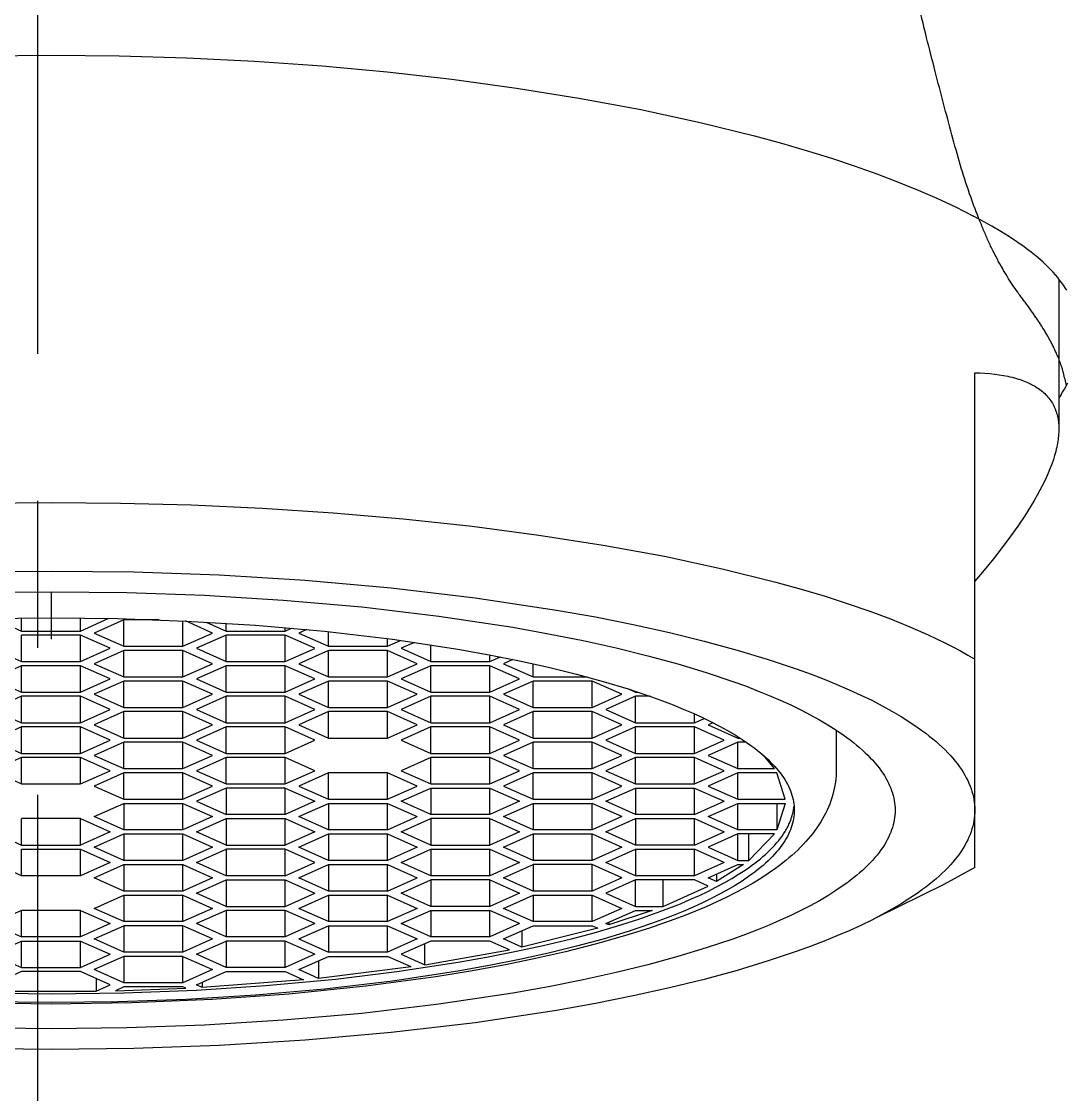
# Model space of a CAD drawing. Extents: x 10582 to 11176, y 338 to 758.
# Drawn here: x 10974.38 to 10986.82, y 574.28 to 587.05 of the extents above; entities that cross this region are included whole.
import ezdxf

# ---------------------------------------------------------------- set-up
doc = ezdxf.new("R2010")
doc.units = 0
doc.header["$LTSCALE"] = 7
doc.header["$MEASUREMENT"] = 0
doc.linetypes.add('CENTER', pattern=[2, 1.25, -0.25, 0.25, -0.25])
doc.layers.get('0').update_dxf_attribs({"color": 2, "linetype": 'CONTINUOUS'})
doc.layers.add('CL', color=1, linetype='CENTER')
doc.layers.add('Make2D 표시선', color=7, linetype='CONTINUOUS')

msp = doc.modelspace()

# ---------------------------------------------------------------- linework, layer by layer
at = {"color": 2}
for p, q in [((10974.727, 580.264), (10974.727, 579.954)), ((10974.039, 579.947), (10974.375, 579.796)), ((10974.375, 579.796), (10974.375, 579.952)), ((10974.727, 579.954), (10974.727, 579.698)), ((10975.079, 579.796), (10975.079, 579.952)), ((10975.079, 579.796), (10975.415, 579.947)), ((10975.593, 579.929), (10975.242, 579.772)), ((10976.014, 579.929), (10975.593, 579.929)), ((10975.593, 579.614), (10975.593, 579.929)), ((10976.297, 579.614), (10976.297, 579.917)), ((10976.649, 579.772), (10976.327, 579.916)), ((10976.573, 579.903), (10976.812, 579.796)), ((10976.812, 579.796), (10976.812, 579.889)), ((10974.375, 579.796), (10975.079, 579.796)), ((10975.079, 579.747), (10974.375, 579.747)), ((10974.375, 579.432), (10974.375, 579.747)), ((10975.43, 579.59), (10975.079, 579.747)), ((10975.079, 579.432), (10975.079, 579.747)), ((10975.242, 579.772), (10975.593, 579.614)), ((10976.297, 579.614), (10976.649, 579.772)), ((10976.812, 579.747), (10976.46, 579.59)), ((10976.812, 579.796), (10977.515, 579.796)), ((10976.812, 579.432), (10976.812, 579.747)), ((10977.515, 579.747), (10976.812, 579.747)), ((10977.515, 579.796), (10977.515, 579.837)), ((10977.515, 579.796), (10977.592, 579.83)), ((10977.867, 579.59), (10977.515, 579.747)), ((10977.515, 579.432), (10977.515, 579.747)), ((10977.772, 579.814), (10977.678, 579.772)), ((10977.678, 579.772), (10978.03, 579.614)), ((10978.03, 579.614), (10978.03, 579.788)), ((10974.024, 579.589), (10974.375, 579.432)), ((10975.079, 579.432), (10975.43, 579.59)), ((10975.593, 579.614), (10976.297, 579.614)), ((10976.46, 579.59), (10976.812, 579.432)), ((10977.515, 579.432), (10977.867, 579.589)), ((10978.03, 579.614), (10978.734, 579.614)), ((10978.734, 579.614), (10978.734, 579.705)), ((10978.734, 579.614), (10978.89, 579.684)), ((10979.056, 579.661), (10978.897, 579.59)), ((10978.897, 579.59), (10979.249, 579.432)), ((10979.249, 579.432), (10979.249, 579.632)), ((10975.593, 579.565), (10975.242, 579.407)), ((10975.593, 579.25), (10975.593, 579.565)), ((10976.297, 579.565), (10975.593, 579.565)), ((10976.649, 579.407), (10976.297, 579.565)), ((10976.297, 579.25), (10976.297, 579.565)), ((10978.03, 579.565), (10977.678, 579.407)), ((10978.734, 579.565), (10978.03, 579.565)), ((10978.03, 579.25), (10978.03, 579.565)), ((10979.085, 579.407), (10978.734, 579.565)), ((10978.734, 579.25), (10978.734, 579.565)), ((10979.952, 579.432), (10979.952, 579.512)), ((10979.952, 579.432), (10980.077, 579.488)), ((10974.375, 579.383), (10974.023, 579.225)), ((10974.375, 579.432), (10975.079, 579.432)), ((10975.079, 579.383), (10974.375, 579.383)), ((10974.375, 579.068), (10974.375, 579.383)), ((10975.43, 579.225), (10975.079, 579.383)), ((10975.079, 579.068), (10975.079, 579.383)), ((10975.242, 579.407), (10975.593, 579.25)), ((10976.297, 579.25), (10976.649, 579.407)), ((10976.812, 579.383), (10976.46, 579.225)), ((10976.812, 579.432), (10977.515, 579.432)), ((10976.812, 579.068), (10976.812, 579.383)), ((10977.515, 579.383), (10976.812, 579.383)), ((10977.867, 579.225), (10977.515, 579.383)), ((10977.515, 579.068), (10977.515, 579.383)), ((10977.679, 579.407), (10978.03, 579.25)), ((10978.734, 579.25), (10979.085, 579.407)), ((10979.248, 579.383), (10978.897, 579.225)), ((10979.249, 579.432), (10979.952, 579.432)), ((10979.249, 579.068), (10979.249, 579.383)), ((10979.952, 579.383), (10979.249, 579.383)), ((10980.304, 579.225), (10979.952, 579.383)), ((10979.952, 579.068), (10979.952, 579.383)), ((10980.227, 579.458), (10980.115, 579.407)), ((10980.115, 579.407), (10980.467, 579.25)), ((10980.467, 579.25), (10980.467, 579.406)), ((10974.023, 579.225), (10974.375, 579.068)), ((10975.079, 579.068), (10975.43, 579.225)), ((10975.593, 579.25), (10976.297, 579.25)), ((10976.46, 579.225), (10976.812, 579.068)), ((10977.515, 579.068), (10977.867, 579.225)), ((10978.03, 579.25), (10978.734, 579.25)), ((10978.897, 579.225), (10979.249, 579.068)), ((10979.952, 579.068), (10980.304, 579.225)), ((10980.467, 579.25), (10981.109, 579.25)), ((10975.593, 579.201), (10975.242, 579.043)), ((10975.593, 578.886), (10975.593, 579.201)), ((10976.297, 579.201), (10975.593, 579.201)), ((10976.649, 579.043), (10976.297, 579.201)), ((10976.297, 578.886), (10976.297, 579.201)), ((10978.03, 579.201), (10977.678, 579.043)), ((10978.734, 579.201), (10978.03, 579.201)), ((10978.03, 578.886), (10978.03, 579.201)), ((10979.085, 579.043), (10978.734, 579.201)), ((10978.734, 578.886), (10978.734, 579.201)), ((10980.467, 579.201), (10980.115, 579.043)), ((10981.17, 579.201), (10980.467, 579.201)), ((10980.467, 578.886), (10980.467, 579.201)), ((10981.522, 579.043), (10981.17, 579.201)), ((10981.17, 578.886), (10981.17, 579.201)), ((10981.601, 579.106), (10981.685, 579.068)), ((10981.685, 579.068), (10981.685, 579.078)), ((10974.375, 579.019), (10974.023, 578.861)), ((10974.375, 579.068), (10975.079, 579.068)), ((10975.079, 579.019), (10974.375, 579.019)), ((10974.375, 578.704), (10974.375, 579.019)), ((10975.43, 578.861), (10975.079, 579.019)), ((10975.079, 578.704), (10975.079, 579.019)), ((10975.242, 579.043), (10975.593, 578.886)), ((10976.297, 578.886), (10976.648, 579.043)), ((10976.812, 579.019), (10976.46, 578.861)), ((10976.812, 579.068), (10977.515, 579.068)), ((10976.812, 578.704), (10976.812, 579.019)), ((10977.515, 579.019), (10976.812, 579.019)), ((10977.867, 578.861), (10977.515, 579.019)), ((10977.515, 578.704), (10977.515, 579.019)), ((10977.678, 579.043), (10978.03, 578.886)), ((10978.734, 578.886), (10979.085, 579.043)), ((10979.248, 579.019), (10978.897, 578.861)), ((10979.249, 579.068), (10979.952, 579.068)), ((10979.249, 578.704), (10979.249, 579.019)), ((10979.952, 579.019), (10979.249, 579.019)), ((10980.304, 578.861), (10979.952, 579.019)), ((10979.952, 578.704), (10979.952, 579.019)), ((10980.115, 579.043), (10980.467, 578.886)), ((10981.17, 578.886), (10981.522, 579.043)), ((10981.685, 579.019), (10981.334, 578.861)), ((10981.685, 579.068), (10981.717, 579.068)), ((10981.859, 579.019), (10981.685, 579.019)), ((10981.685, 578.704), (10981.685, 579.019)), ((10974.023, 578.861), (10974.375, 578.704)), ((10975.079, 578.704), (10975.43, 578.861)), ((10975.593, 578.837), (10975.242, 578.679)), ((10975.593, 578.886), (10976.297, 578.886)), ((10975.593, 578.522), (10975.593, 578.837)), ((10976.297, 578.837), (10975.593, 578.837)), ((10976.649, 578.679), (10976.297, 578.837)), ((10976.297, 578.522), (10976.297, 578.837)), ((10976.46, 578.861), (10976.812, 578.704)), ((10977.515, 578.704), (10977.867, 578.861)), ((10978.03, 578.837), (10977.678, 578.679)), ((10978.03, 578.886), (10978.734, 578.886)), ((10978.734, 578.837), (10978.03, 578.837)), ((10978.03, 578.522), (10978.03, 578.837)), ((10979.085, 578.679), (10978.734, 578.837)), ((10978.734, 578.522), (10978.734, 578.837)), ((10978.897, 578.861), (10979.249, 578.704)), ((10979.952, 578.704), (10980.304, 578.861)), ((10980.467, 578.837), (10980.115, 578.679)), ((10980.467, 578.886), (10981.17, 578.886)), ((10981.17, 578.837), (10980.467, 578.837)), ((10980.467, 578.522), (10980.467, 578.837)), ((10981.522, 578.679), (10981.17, 578.837)), ((10981.17, 578.522), (10981.17, 578.837)), ((10981.334, 578.861), (10981.685, 578.704)), ((10974.375, 578.704), (10975.079, 578.704)), ((10976.812, 578.704), (10977.515, 578.704)), ((10979.249, 578.704), (10979.952, 578.704)), ((10981.685, 578.704), (10982.389, 578.704)), ((10982.389, 578.704), (10982.389, 578.809)), ((10982.389, 578.704), (10982.505, 578.756)), ((10982.609, 578.705), (10982.552, 578.679)), ((10974.375, 578.655), (10974.023, 578.497)), ((10975.079, 578.655), (10974.375, 578.655)), ((10974.375, 578.34), (10974.375, 578.655)), ((10975.43, 578.497), (10975.079, 578.655)), ((10975.079, 578.34), (10975.079, 578.655)), ((10975.242, 578.679), (10975.593, 578.522)), ((10976.297, 578.522), (10976.649, 578.679)), ((10976.812, 578.655), (10976.46, 578.497)), ((10976.812, 578.34), (10976.812, 578.655)), ((10977.515, 578.655), (10976.812, 578.655)), ((10977.867, 578.497), (10977.515, 578.655)), ((10977.515, 578.34), (10977.515, 578.655)), ((10977.679, 578.679), (10978.03, 578.522)), ((10978.734, 578.522), (10979.085, 578.679)), ((10979.249, 578.655), (10978.897, 578.497)), ((10979.249, 578.34), (10979.249, 578.655)), ((10979.952, 578.655), (10979.249, 578.655)), ((10980.304, 578.497), (10979.952, 578.655)), ((10979.952, 578.34), (10979.952, 578.655)), ((10980.115, 578.679), (10980.467, 578.522)), ((10981.17, 578.522), (10981.522, 578.679)), ((10981.685, 578.655), (10981.334, 578.497)), ((10982.389, 578.655), (10981.685, 578.655)), ((10981.685, 578.34), (10981.685, 578.655)), ((10982.74, 578.497), (10982.389, 578.655)), ((10982.389, 578.34), (10982.389, 578.655)), ((10982.552, 578.679), (10982.904, 578.522)), ((10974.023, 578.497), (10974.375, 578.34)), ((10975.079, 578.34), (10975.43, 578.497)), ((10975.593, 578.473), (10975.242, 578.315)), ((10975.593, 578.522), (10976.297, 578.522)), ((10975.593, 578.158), (10975.593, 578.473)), ((10976.297, 578.473), (10975.593, 578.473)), ((10976.649, 578.315), (10976.297, 578.473)), ((10976.297, 578.158), (10976.297, 578.473)), ((10976.46, 578.497), (10976.812, 578.34)), ((10977.515, 578.34), (10977.867, 578.497)), ((10978.03, 578.522), (10978.734, 578.522)), ((10978.897, 578.497), (10979.249, 578.34)), ((10979.952, 578.34), (10980.304, 578.497)), ((10980.467, 578.473), (10980.115, 578.315)), ((10980.467, 578.522), (10981.17, 578.522)), ((10981.17, 578.473), (10980.467, 578.473)), ((10980.467, 578.158), (10980.467, 578.472)), ((10981.522, 578.315), (10981.17, 578.473)), ((10981.17, 578.158), (10981.17, 578.472)), ((10981.334, 578.497), (10981.685, 578.34)), ((10982.389, 578.34), (10982.74, 578.497)), ((10982.904, 578.473), (10982.552, 578.315)), ((10982.904, 578.522), (10982.904, 578.539)), ((10982.904, 578.522), (10982.931, 578.522)), ((10983.005, 578.473), (10982.904, 578.473)), ((10982.904, 578.158), (10982.904, 578.472)), ((10974.375, 578.34), (10975.079, 578.34)), ((10975.242, 578.315), (10975.593, 578.158)), ((10976.297, 578.158), (10976.648, 578.315)), ((10976.812, 578.34), (10977.515, 578.34)), ((10979.249, 578.34), (10979.952, 578.34)), ((10980.115, 578.315), (10980.467, 578.158)), ((10981.17, 578.158), (10981.522, 578.315)), ((10981.685, 578.34), (10982.389, 578.34)), ((10982.552, 578.315), (10982.904, 578.158)), ((10983.34, 578.158), (10983.21, 578.317)), ((10974.375, 578.291), (10974.023, 578.133)), ((10975.079, 578.291), (10974.375, 578.291)), ((10974.375, 577.976), (10974.375, 578.291)), ((10975.43, 578.133), (10975.079, 578.291)), ((10975.079, 577.976), (10975.079, 578.291)), ((10976.812, 578.291), (10976.46, 578.133)), ((10977.515, 578.291), (10976.812, 578.291)), ((10976.812, 577.976), (10976.812, 578.29)), ((10977.867, 578.133), (10977.515, 578.291)), ((10977.515, 577.976), (10977.515, 578.291)), ((10979.248, 578.291), (10978.897, 578.133)), ((10979.952, 578.291), (10979.249, 578.291)), ((10979.249, 577.976), (10979.249, 578.29)), ((10980.304, 578.133), (10979.952, 578.291)), ((10979.952, 577.976), (10979.952, 578.291)), ((10981.685, 578.291), (10981.334, 578.133)), ((10982.389, 578.291), (10981.685, 578.291)), ((10981.685, 577.976), (10981.685, 578.29)), ((10982.74, 578.133), (10982.389, 578.291)), ((10982.389, 577.976), (10982.389, 578.29)), ((10974.023, 578.133), (10974.375, 577.976)), ((10975.079, 577.976), (10975.43, 578.133)), ((10975.593, 578.109), (10975.242, 577.951)), ((10975.593, 578.158), (10976.297, 578.158)), ((10976.297, 578.109), (10975.593, 578.109)), ((10975.593, 577.793), (10975.593, 578.108)), ((10976.649, 577.951), (10976.297, 578.109)), ((10976.297, 577.793), (10976.297, 578.108)), ((10976.46, 578.133), (10976.812, 577.976)), ((10977.515, 577.976), (10977.867, 578.133)), ((10978.03, 578.109), (10977.678, 577.951)), ((10978.734, 578.109), (10978.03, 578.109)), ((10978.03, 577.793), (10978.03, 578.108)), ((10979.085, 577.951), (10978.734, 578.109)), ((10978.734, 577.793), (10978.734, 578.108)), ((10978.897, 578.133), (10979.249, 577.976)), ((10979.952, 577.976), (10980.304, 578.133)), ((10980.467, 578.109), (10980.115, 577.951)), ((10980.467, 578.158), (10981.17, 578.158)), ((10981.17, 578.109), (10980.467, 578.109)), ((10980.467, 577.793), (10980.467, 578.109)), ((10981.522, 577.951), (10981.17, 578.109)), ((10981.17, 577.793), (10981.17, 578.109)), ((10981.334, 578.133), (10981.685, 577.976)), ((10982.389, 577.976), (10982.74, 578.133)), ((10982.904, 578.109), (10982.552, 577.951)), ((10982.904, 578.158), (10983.34, 578.158)), ((10983.37, 578.109), (10982.904, 578.109)), ((10982.904, 577.793), (10982.904, 578.109)), ((10983.469, 577.793), (10983.37, 578.109)), ((10974.375, 577.976), (10975.079, 577.976)), ((10975.242, 577.951), (10975.593, 577.793)), ((10976.297, 577.793), (10976.648, 577.951)), ((10976.812, 577.976), (10977.515, 577.976)), ((10977.678, 577.951), (10978.03, 577.793)), ((10978.734, 577.793), (10979.085, 577.951)), ((10979.249, 577.976), (10979.952, 577.976)), ((10980.115, 577.951), (10980.467, 577.793)), ((10981.17, 577.793), (10981.522, 577.951)), ((10981.685, 577.976), (10982.389, 577.976)), ((10982.553, 577.951), (10982.904, 577.793)), ((10976.812, 577.927), (10976.46, 577.769)), ((10977.515, 577.927), (10976.812, 577.927)), ((10976.812, 577.926), (10976.812, 577.611)), ((10977.515, 577.927), (10977.867, 577.769)), ((10977.515, 577.611), (10977.515, 577.926)), ((10978.897, 577.769), (10979.248, 577.927)), ((10979.249, 577.927), (10979.952, 577.927)), ((10979.249, 577.926), (10979.249, 577.611)), ((10979.952, 577.927), (10980.304, 577.769)), ((10979.952, 577.611), (10979.952, 577.927)), ((10981.334, 577.769), (10981.685, 577.927)), ((10981.685, 577.927), (10982.389, 577.927)), ((10981.685, 577.926), (10981.685, 577.611)), ((10982.389, 577.927), (10982.74, 577.769)), ((10982.389, 577.611), (10982.389, 577.927)), ((10975.242, 577.587), (10975.593, 577.745)), ((10975.593, 577.793), (10976.297, 577.793)), ((10975.593, 577.745), (10975.593, 577.429)), ((10975.593, 577.745), (10976.297, 577.745)), ((10976.297, 577.745), (10976.649, 577.587)), ((10976.297, 577.429), (10976.297, 577.745)), ((10976.46, 577.769), (10976.812, 577.611)), ((10977.867, 577.769), (10977.515, 577.611)), ((10977.678, 577.587), (10978.03, 577.745)), ((10978.03, 577.793), (10978.734, 577.793)), ((10978.03, 577.745), (10978.734, 577.745)), ((10978.03, 577.744), (10978.03, 577.429)), ((10978.734, 577.745), (10979.085, 577.587)), ((10978.734, 577.429), (10978.734, 577.745)), ((10979.249, 577.611), (10978.897, 577.769)), ((10980.304, 577.769), (10979.952, 577.611)), ((10980.115, 577.587), (10980.467, 577.745)), ((10980.467, 577.793), (10981.17, 577.793)), ((10980.467, 577.745), (10981.17, 577.745)), ((10980.467, 577.744), (10980.467, 577.429)), ((10981.522, 577.587), (10981.17, 577.745)), ((10981.17, 577.429), (10981.17, 577.744)), ((10981.685, 577.611), (10981.334, 577.769)), ((10982.389, 577.611), (10982.74, 577.769)), ((10982.552, 577.587), (10982.904, 577.745)), ((10982.904, 577.793), (10983.469, 577.793)), ((10982.904, 577.745), (10983.469, 577.745)), ((10982.904, 577.429), (10982.904, 577.745)), ((10983.469, 577.745), (10983.37, 577.429)), ((10983.37, 577.745), (10983.37, 577.429)), ((10975.079, 577.563), (10974.375, 577.563)), ((10974.375, 577.247), (10974.375, 577.562)), ((10975.079, 577.563), (10975.43, 577.405)), ((10975.079, 577.247), (10975.079, 577.563)), ((10975.593, 577.429), (10975.242, 577.587)), ((10976.649, 577.587), (10976.297, 577.429)), ((10976.46, 577.405), (10976.812, 577.563)), ((10977.515, 577.611), (10976.812, 577.611)), ((10976.812, 577.563), (10976.812, 577.247)), ((10976.812, 577.563), (10977.515, 577.563)), ((10977.515, 577.563), (10977.867, 577.405)), ((10977.515, 577.247), (10977.515, 577.563)), ((10978.03, 577.429), (10977.679, 577.587)), ((10978.734, 577.429), (10979.085, 577.587)), ((10978.897, 577.405), (10979.249, 577.563)), ((10979.952, 577.611), (10979.249, 577.611)), ((10979.249, 577.563), (10979.249, 577.247)), ((10979.952, 577.563), (10979.249, 577.563)), ((10979.952, 577.563), (10980.304, 577.405)), ((10979.952, 577.247), (10979.952, 577.563)), ((10980.467, 577.429), (10980.115, 577.587)), ((10981.522, 577.587), (10981.17, 577.429)), ((10981.334, 577.405), (10981.685, 577.563)), ((10982.389, 577.611), (10981.685, 577.611)), ((10981.685, 577.563), (10982.389, 577.563)), ((10981.685, 577.563), (10981.685, 577.247)), ((10982.389, 577.563), (10982.74, 577.405)), ((10982.389, 577.247), (10982.389, 577.563)), ((10982.904, 577.429), (10982.553, 577.587)), ((10976.297, 577.429), (10975.593, 577.429)), ((10978.734, 577.429), (10978.03, 577.429)), ((10981.17, 577.429), (10980.467, 577.429)), ((10983.37, 577.429), (10982.904, 577.429)), ((10974.024, 577.405), (10974.375, 577.247)), ((10975.43, 577.405), (10975.079, 577.247)), ((10975.242, 577.223), (10975.593, 577.381)), ((10975.593, 577.381), (10976.297, 577.381)), ((10975.593, 577.38), (10975.593, 577.065)), ((10976.297, 577.381), (10976.649, 577.223)), ((10976.297, 577.065), (10976.297, 577.38)), ((10976.812, 577.247), (10976.46, 577.405)), ((10977.867, 577.405), (10977.515, 577.247)), ((10977.678, 577.223), (10978.03, 577.381)), ((10978.03, 577.381), (10978.734, 577.381)), ((10978.03, 577.381), (10978.03, 577.065)), ((10978.734, 577.381), (10979.085, 577.223)), ((10978.734, 577.065), (10978.734, 577.381)), ((10979.249, 577.247), (10978.897, 577.405)), ((10980.304, 577.405), (10979.952, 577.247)), ((10980.115, 577.223), (10980.467, 577.381)), ((10980.467, 577.381), (10981.17, 577.381)), ((10980.467, 577.381), (10980.467, 577.065)), ((10981.17, 577.381), (10981.522, 577.223)), ((10981.17, 577.065), (10981.17, 577.381)), ((10981.685, 577.247), (10981.334, 577.405)), ((10982.389, 577.247), (10982.74, 577.405)), ((10982.904, 577.381), (10982.552, 577.223)), ((10983.34, 577.381), (10982.904, 577.381)), ((10982.904, 577.065), (10982.904, 577.381)), ((10983.036, 577.065), (10983.34, 577.381)), ((10983.036, 577.065), (10983.036, 577.381)), ((10974.375, 577.247), (10975.079, 577.247)), ((10974.375, 577.199), (10975.079, 577.199)), ((10974.375, 576.883), (10974.375, 577.198)), ((10975.079, 577.199), (10975.43, 577.041)), ((10975.079, 576.883), (10975.079, 577.199)), ((10975.593, 577.065), (10975.242, 577.223)), ((10976.648, 577.223), (10976.297, 577.065)), ((10976.46, 577.041), (10976.812, 577.198)), ((10976.812, 577.247), (10977.515, 577.247)), ((10977.515, 577.199), (10976.812, 577.199)), ((10976.812, 577.198), (10976.812, 576.883)), ((10977.867, 577.041), (10977.515, 577.198)), ((10977.515, 576.883), (10977.515, 577.198)), ((10978.03, 577.065), (10977.679, 577.223)), ((10979.085, 577.223), (10978.734, 577.065)), ((10978.897, 577.041), (10979.249, 577.199)), ((10979.249, 577.247), (10979.952, 577.247)), ((10979.249, 577.199), (10979.249, 576.883)), ((10979.249, 577.199), (10979.952, 577.199)), ((10979.952, 577.199), (10980.304, 577.041)), ((10979.952, 576.883), (10979.952, 577.199)), ((10980.467, 577.065), (10980.115, 577.223)), ((10981.522, 577.223), (10981.17, 577.065)), ((10981.334, 577.041), (10981.685, 577.199)), ((10982.389, 577.247), (10981.685, 577.247)), ((10981.685, 577.199), (10982.389, 577.199)), ((10981.685, 577.199), (10981.685, 576.883)), ((10982.74, 577.041), (10982.389, 577.199)), ((10982.389, 576.883), (10982.389, 577.199)), ((10982.553, 577.223), (10982.904, 577.065)), ((10974.375, 576.883), (10974.024, 577.041)), ((10975.43, 577.041), (10975.079, 576.883)), ((10976.297, 577.065), (10975.593, 577.065)), ((10976.812, 576.883), (10976.46, 577.041)), ((10977.515, 576.883), (10977.867, 577.041)), ((10978.734, 577.065), (10978.03, 577.065)), ((10979.249, 576.883), (10978.897, 577.041)), ((10980.304, 577.041), (10979.952, 576.883)), ((10981.17, 577.065), (10980.467, 577.065)), ((10981.685, 576.883), (10981.334, 577.041)), ((10982.74, 577.041), (10982.389, 576.883)), ((10982.904, 577.065), (10983.036, 577.065)), ((10975.242, 576.859), (10975.593, 577.016)), ((10975.593, 577.016), (10976.297, 577.016)), ((10975.593, 577.016), (10975.593, 576.701)), ((10976.297, 577.016), (10976.649, 576.859)), ((10976.297, 576.701), (10976.297, 577.016)), ((10977.678, 576.859), (10978.03, 577.016)), ((10978.03, 577.016), (10978.734, 577.016)), ((10978.03, 577.016), (10978.03, 576.701)), ((10978.734, 577.016), (10979.085, 576.859)), ((10978.734, 576.701), (10978.734, 577.016)), ((10980.115, 576.859), (10980.467, 577.016)), ((10981.17, 577.016), (10980.467, 577.016)), ((10980.467, 577.016), (10980.467, 576.701)), ((10981.522, 576.859), (10981.17, 577.016)), ((10981.17, 576.701), (10981.17, 577.016)), ((10982.552, 576.859), (10982.904, 577.016)), ((10982.972, 577.016), (10982.652, 576.814)), ((10982.904, 577.016), (10982.972, 577.016)), ((10975.079, 576.883), (10974.375, 576.883)), ((10975.593, 576.701), (10975.242, 576.859)), ((10976.649, 576.859), (10976.297, 576.701)), ((10976.46, 576.677), (10976.812, 576.834)), ((10977.515, 576.883), (10976.812, 576.883)), ((10976.812, 576.834), (10976.812, 576.519)), ((10976.812, 576.834), (10977.515, 576.834)), ((10977.515, 576.834), (10977.867, 576.677)), ((10977.515, 576.519), (10977.515, 576.834)), ((10978.03, 576.701), (10977.678, 576.859)), ((10978.734, 576.701), (10979.085, 576.859)), ((10978.897, 576.677), (10979.249, 576.834)), ((10979.952, 576.883), (10979.249, 576.883)), ((10979.249, 576.834), (10979.249, 576.519)), ((10979.952, 576.834), (10979.249, 576.834)), ((10979.952, 576.834), (10980.304, 576.677)), ((10979.952, 576.519), (10979.952, 576.834)), ((10980.467, 576.701), (10980.115, 576.859)), ((10981.522, 576.859), (10981.17, 576.701)), ((10981.685, 576.834), (10981.334, 576.677)), ((10982.389, 576.883), (10981.685, 576.883)), ((10982.389, 576.834), (10981.685, 576.834)), ((10981.685, 576.519), (10981.685, 576.834)), ((10982.014, 576.519), (10982.014, 576.834)), ((10982.553, 576.761), (10982.389, 576.834)), ((10982.652, 576.814), (10982.553, 576.858)), ((10982.652, 576.904), (10982.652, 576.814)), ((10975.242, 576.495), (10975.593, 576.652)), ((10976.297, 576.701), (10975.593, 576.701)), ((10975.593, 576.652), (10975.593, 576.337)), ((10975.593, 576.652), (10976.297, 576.652)), ((10976.297, 576.652), (10976.649, 576.495)), ((10976.297, 576.337), (10976.297, 576.652)), ((10976.812, 576.519), (10976.46, 576.677)), ((10977.515, 576.519), (10977.867, 576.677)), ((10977.678, 576.495), (10978.03, 576.652)), ((10978.734, 576.701), (10978.03, 576.701)), ((10978.03, 576.652), (10978.734, 576.652)), ((10978.03, 576.652), (10978.03, 576.337)), ((10978.734, 576.652), (10979.085, 576.495)), ((10978.734, 576.337), (10978.734, 576.652)), ((10979.249, 576.519), (10978.897, 576.677)), ((10980.304, 576.677), (10979.952, 576.519)), ((10980.115, 576.495), (10980.467, 576.652)), ((10981.17, 576.701), (10980.467, 576.701)), ((10980.467, 576.652), (10981.17, 576.652)), ((10980.467, 576.652), (10980.467, 576.337)), ((10981.17, 576.652), (10981.522, 576.495)), ((10981.17, 576.337), (10981.17, 576.652)), ((10981.334, 576.677), (10981.685, 576.519)), ((10982.014, 576.519), (10982.553, 576.761)), ((10974.375, 576.47), (10974.023, 576.313)), ((10975.079, 576.47), (10974.375, 576.47)), ((10974.375, 576.155), (10974.375, 576.47)), ((10975.079, 576.47), (10975.43, 576.313)), ((10975.079, 576.155), (10975.079, 576.47)), ((10975.593, 576.337), (10975.242, 576.495)), ((10976.649, 576.495), (10976.297, 576.337)), ((10976.812, 576.47), (10976.46, 576.313)), ((10976.812, 576.519), (10977.515, 576.519)), ((10976.812, 576.47), (10976.812, 576.155)), ((10977.515, 576.47), (10976.812, 576.47)), ((10977.867, 576.313), (10977.515, 576.47)), ((10977.515, 576.155), (10977.515, 576.47)), ((10978.03, 576.337), (10977.678, 576.495)), ((10979.085, 576.495), (10978.734, 576.337)), ((10978.897, 576.313), (10979.249, 576.47)), ((10979.952, 576.519), (10979.249, 576.519)), ((10979.249, 576.47), (10979.249, 576.155)), ((10979.249, 576.47), (10979.952, 576.47)), ((10980.304, 576.313), (10979.952, 576.47)), ((10979.952, 576.155), (10979.952, 576.47)), ((10980.467, 576.337), (10980.115, 576.495)), ((10981.522, 576.495), (10981.17, 576.337)), ((10981.334, 576.313), (10981.685, 576.47)), ((10981.886, 576.47), (10981.368, 576.297)), ((10981.685, 576.519), (10982.014, 576.519)), ((10981.685, 576.47), (10981.886, 576.47)), ((10974.023, 576.313), (10974.375, 576.155)), ((10975.43, 576.313), (10975.079, 576.155)), ((10975.242, 576.131), (10975.593, 576.288)), ((10976.297, 576.337), (10975.593, 576.337)), ((10975.593, 576.288), (10975.593, 575.973)), ((10976.297, 576.288), (10975.593, 576.288)), ((10976.649, 576.131), (10976.297, 576.288)), ((10976.297, 575.973), (10976.297, 576.288)), ((10976.812, 576.155), (10976.46, 576.313)), ((10977.867, 576.313), (10977.515, 576.155)), ((10977.678, 576.131), (10978.03, 576.288)), ((10978.734, 576.337), (10978.03, 576.337)), ((10978.03, 576.288), (10978.734, 576.288)), ((10978.03, 576.288), (10978.03, 575.973)), ((10978.734, 576.288), (10979.085, 576.131)), ((10978.734, 575.973), (10978.734, 576.288)), ((10979.249, 576.155), (10978.897, 576.313)), ((10980.304, 576.313), (10979.952, 576.155)), ((10980.115, 576.131), (10980.467, 576.288)), ((10981.17, 576.337), (10980.467, 576.337)), ((10980.467, 576.288), (10981.17, 576.288)), ((10981.17, 576.288), (10981.236, 576.259)), ((10981.368, 576.297), (10981.334, 576.313)), ((10981.368, 576.328), (10981.368, 576.297)), ((10975.079, 576.155), (10974.375, 576.155)), ((10977.515, 576.155), (10976.812, 576.155)), ((10979.952, 576.155), (10979.249, 576.155)), ((10981.236, 576.259), (10980.333, 576.033)), ((10980.333, 576.228), (10980.333, 576.033)), ((10974.023, 575.949), (10974.375, 576.106)), ((10974.375, 576.106), (10975.079, 576.106)), ((10974.375, 575.791), (10974.375, 576.106)), ((10975.079, 576.106), (10975.43, 575.949)), ((10975.079, 575.791), (10975.079, 576.106)), ((10975.593, 575.973), (10975.242, 576.131)), ((10976.649, 576.131), (10976.297, 575.973)), ((10976.46, 575.949), (10976.812, 576.106)), ((10976.812, 576.106), (10976.812, 575.791)), ((10977.515, 576.106), (10976.812, 576.106)), ((10977.867, 575.949), (10977.515, 576.106)), ((10977.515, 575.791), (10977.515, 576.106)), ((10977.678, 576.131), (10978.03, 575.973)), ((10979.085, 576.131), (10978.734, 575.973)), ((10979.249, 576.106), (10978.897, 575.949)), ((10979.179, 575.822), (10979.179, 576.075)), ((10979.952, 576.106), (10979.249, 576.106)), ((10980.185, 576.002), (10979.952, 576.106)), ((10980.333, 576.033), (10980.115, 576.131)), ((10974.023, 575.949), (10974.375, 575.791)), ((10975.079, 575.791), (10975.43, 575.949)), ((10975.593, 575.924), (10975.242, 575.767)), ((10976.297, 575.973), (10975.593, 575.973)), ((10975.593, 575.924), (10975.593, 575.609)), ((10976.297, 575.924), (10975.593, 575.924)), ((10976.297, 575.924), (10976.649, 575.767)), ((10976.297, 575.609), (10976.297, 575.924)), ((10976.812, 575.791), (10976.46, 575.949)), ((10977.867, 575.949), (10977.515, 575.791)), ((10977.678, 575.767), (10978.03, 575.924)), ((10978.734, 575.973), (10978.03, 575.973)), ((10978.03, 575.924), (10978.734, 575.924)), ((10979.016, 575.798), (10978.734, 575.924)), ((10978.897, 575.949), (10979.179, 575.822)), ((10979.179, 575.822), (10980.185, 576.002)), ((10974.375, 575.791), (10975.079, 575.791)), ((10975.593, 575.609), (10975.242, 575.767)), ((10976.649, 575.767), (10976.297, 575.609)), ((10977.515, 575.791), (10976.812, 575.791)), ((10977.912, 575.662), (10977.678, 575.767)), ((10977.912, 575.871), (10977.912, 575.662)), ((10979.016, 575.798), (10977.912, 575.662)), ((10974.375, 575.742), (10974.023, 575.585)), ((10975.079, 575.742), (10974.375, 575.742)), ((10975.43, 575.585), (10975.079, 575.742)), ((10975.266, 575.658), (10975.266, 575.511)), ((10976.46, 575.585), (10976.812, 575.742)), ((10977.733, 575.644), (10976.526, 575.555)), ((10976.812, 575.742), (10977.515, 575.742)), ((10977.515, 575.742), (10977.733, 575.644)), ((10974.188, 575.511), (10975.266, 575.511)), ((10975.266, 575.511), (10975.43, 575.585)), ((10975.593, 575.56), (10975.493, 575.515)), ((10975.493, 575.515), (10976.331, 575.545)), ((10976.297, 575.609), (10975.593, 575.609)), ((10976.297, 575.56), (10975.593, 575.56)), ((10976.331, 575.545), (10976.297, 575.56)), ((10976.526, 575.555), (10976.46, 575.585)), ((10976.526, 575.614), (10976.526, 575.555))]:
    msp.add_line(p, q, dxfattribs=at)
at = {"color": 7, "linetype": 'Continuous'}
for points in [[(10985.77, 584.714), (10985.664, 584.998), (10985.552, 585.348), (10985.454, 585.701), (10985.354, 586.073), (10985.254, 586.457), (10985.152, 586.858), (10985.04, 587.314), (10984.928, 587.794), (10984.823, 588.267), (10984.72, 588.763), (10984.608, 589.329), (10984.494, 589.916), (10984.282, 591.011), (10984.069, 592.156), (10983.965, 592.755), (10983.862, 593.375), (10983.772, 593.935), (10983.682, 594.503), (10983.637, 594.783), (10983.593, 595.064), (10983.52, 595.532)], [(10986.818, 582.717), (10986.782, 582.867), (10986.766, 582.926), (10986.745, 582.984), (10986.723, 583.043), (10986.698, 583.101), (10986.658, 583.187), (10986.636, 583.23), (10986.613, 583.273), (10986.589, 583.316), (10986.563, 583.359), (10986.51, 583.445), (10986.482, 583.487), (10986.453, 583.529), (10986.424, 583.571), (10986.394, 583.614), (10986.324, 583.708), (10986.288, 583.756), (10986.252, 583.805), (10986.19, 583.894), (10986.129, 583.988), (10986.069, 584.087), (10986.009, 584.192), (10985.951, 584.304), (10985.893, 584.423), (10985.838, 584.55), (10985.783, 584.683), (10985.77, 584.714)]]:
    msp.add_spline(points, degree=3, dxfattribs=at)
at = {"layer": 'CL'}
msp.add_line((10974.57, 499.096), (10974.57, 645.854), dxfattribs=at)
at = {"layer": 'Make2D 표시선'}
for p, q in [((10986.726, 583.985), (10986.726, 582.228)), ((10985.728, 579.461), (10985.728, 582.87)), ((10986.749, 582.605), (10986.726, 582.572)), ((10985.728, 576.98), (10985.728, 579.461)), ((10984.076, 578.617), (10984.076, 578.146)), ((10985.728, 576.98), (10985.356, 576.779)), ((10985.356, 576.779), (10984.561, 576.387))]:
    msp.add_line(p, q, dxfattribs=at)
for points in [[(10973.928, 586.642), (10974.732, 586.65), (10975.539, 586.642), (10976.344, 586.618), (10977.149, 586.578), (10977.954, 586.521), (10978.728, 586.45), (10979.5, 586.363), (10980.27, 586.258), (10981.037, 586.135), (10981.749, 586.002), (10982.456, 585.849), (10983.104, 585.689), (10983.426, 585.601), (10983.746, 585.507), (10984.018, 585.422), (10984.29, 585.332), (10984.559, 585.236), (10984.826, 585.135), (10985.051, 585.043), (10985.275, 584.946), (10985.495, 584.843), (10985.712, 584.732)], [(10986.82, 583.851), (10986.8, 583.882), (10986.78, 583.913), (10986.759, 583.943), (10986.736, 583.973), (10986.714, 584.002), (10986.687, 584.034), (10986.659, 584.066), (10986.63, 584.096), (10986.601, 584.127), (10986.57, 584.156), (10986.54, 584.185), (10986.508, 584.213), (10986.476, 584.241), (10986.436, 584.274), (10986.396, 584.306), (10986.354, 584.338), (10986.312, 584.369), (10986.227, 584.429), (10986.14, 584.486), (10986.035, 584.551), (10985.928, 584.614), (10985.712, 584.732)], [(10985.728, 582.87), (10985.787, 582.868), (10985.846, 582.864), (10985.905, 582.86), (10985.964, 582.853), (10986.015, 582.846), (10986.067, 582.838), (10986.118, 582.828), (10986.144, 582.822), (10986.169, 582.816), (10986.209, 582.806), (10986.248, 582.794), (10986.267, 582.788), (10986.287, 582.781), (10986.306, 582.774), (10986.325, 582.766), (10986.344, 582.759), (10986.362, 582.75), (10986.381, 582.742), (10986.399, 582.732), (10986.417, 582.723), (10986.435, 582.713), (10986.452, 582.702), (10986.469, 582.691), (10986.485, 582.681), (10986.5, 582.67), (10986.515, 582.658), (10986.53, 582.646), (10986.544, 582.634), (10986.558, 582.621), (10986.572, 582.608), (10986.578, 582.601), (10986.585, 582.594), (10986.597, 582.58), (10986.608, 582.566), (10986.619, 582.552), (10986.63, 582.537), (10986.64, 582.522), (10986.649, 582.506), (10986.658, 582.491), (10986.666, 582.475), (10986.67, 582.466), (10986.674, 582.458), (10986.682, 582.441), (10986.688, 582.424), (10986.695, 582.406), (10986.7, 582.389), (10986.705, 582.371), (10986.71, 582.353), (10986.714, 582.335), (10986.717, 582.318), (10986.719, 582.301), (10986.722, 582.284), (10986.723, 582.267), (10986.725, 582.25), (10986.726, 582.233), (10986.726, 582.216), (10986.726, 582.199), (10986.726, 582.178), (10986.725, 582.157), (10986.724, 582.136), (10986.722, 582.115), (10986.72, 582.095), (10986.718, 582.074), (10986.715, 582.053), (10986.711, 582.033), (10986.706, 582.008), (10986.701, 581.983), (10986.696, 581.959), (10986.69, 581.934), (10986.676, 581.886), (10986.661, 581.837), (10986.642, 581.782), (10986.621, 581.728), (10986.599, 581.674), (10986.575, 581.621), (10986.551, 581.568), (10986.525, 581.516), (10986.498, 581.465), (10986.47, 581.413), (10986.434, 581.35), (10986.397, 581.288), (10986.32, 581.166), (10986.24, 581.045), (10986.156, 580.927), (10986.053, 580.789), (10985.947, 580.654), (10985.839, 580.52), (10985.728, 580.389)], [(10986.749, 582.605), (10986.771, 582.64), (10986.792, 582.675), (10986.813, 582.711), (10986.832, 582.748)], [(10963.726, 579.461), (10963.81, 579.51), (10963.897, 579.559), (10963.989, 579.607), (10964.084, 579.655), (10964.285, 579.751), (10964.5, 579.846), (10964.73, 579.939), (10964.975, 580.031), (10965.234, 580.121), (10965.508, 580.209), (10965.795, 580.295), (10966.095, 580.378), (10966.735, 580.537), (10967.422, 580.685), (10968.151, 580.819), (10968.917, 580.938), (10969.713, 581.042), (10970.532, 581.131), (10971.367, 581.202), (10972.211, 581.258), (10973.057, 581.296), (10973.897, 581.319), (10974.727, 581.327)], [(10974.727, 581.327), (10975.556, 581.319), (10976.397, 581.296), (10977.242, 581.258), (10978.086, 581.202), (10978.921, 581.131), (10979.74, 581.042), (10980.536, 580.938), (10981.302, 580.819), (10982.032, 580.685), (10982.719, 580.537), (10983.358, 580.378), (10983.659, 580.295), (10983.946, 580.209), (10984.219, 580.121), (10984.478, 580.031), (10984.723, 579.939), (10984.954, 579.846), (10985.169, 579.751), (10985.37, 579.655), (10985.465, 579.607), (10985.556, 579.559), (10985.644, 579.51), (10985.728, 579.461)], [(10974.727, 580.51), (10975.715, 580.499), (10976.728, 580.463), (10977.753, 580.4), (10978.776, 580.31), (10979.779, 580.192), (10980.746, 580.046), (10981.211, 579.963), (10981.66, 579.873), (10982.092, 579.778), (10982.505, 579.676), (10982.897, 579.569), (10983.266, 579.458), (10983.612, 579.341), (10983.776, 579.282), (10983.933, 579.221), (10984.084, 579.16), (10984.229, 579.097), (10984.367, 579.034), (10984.498, 578.971), (10984.622, 578.907), (10984.739, 578.842), (10984.85, 578.777), (10984.954, 578.711), (10985.051, 578.645), (10985.097, 578.612), (10985.142, 578.579), (10985.184, 578.546), (10985.225, 578.513), (10985.264, 578.48), (10985.302, 578.446), (10985.338, 578.413), (10985.372, 578.38), (10985.404, 578.347), (10985.435, 578.314), (10985.465, 578.281), (10985.492, 578.247), (10985.518, 578.214), (10985.543, 578.181), (10985.566, 578.148), (10985.587, 578.115), (10985.607, 578.082), (10985.625, 578.049), (10985.641, 578.017), (10985.656, 577.984), (10985.67, 577.951), (10985.682, 577.919), (10985.692, 577.887), (10985.702, 577.854), (10985.709, 577.822), (10985.715, 577.79), (10985.72, 577.758), (10985.724, 577.726), (10985.726, 577.695), (10985.726, 577.663), (10985.726, 577.632), (10985.724, 577.6), (10985.72, 577.568), (10985.715, 577.536), (10985.709, 577.504), (10985.702, 577.472), (10985.692, 577.44), (10985.682, 577.407), (10985.67, 577.375), (10985.656, 577.342), (10985.641, 577.31), (10985.625, 577.277), (10985.607, 577.244), (10985.587, 577.211), (10985.566, 577.178), (10985.543, 577.145), (10985.518, 577.112), (10985.492, 577.079), (10985.465, 577.046), (10985.435, 577.013), (10985.404, 576.979), (10985.372, 576.946), (10985.338, 576.913), (10985.302, 576.88), (10985.264, 576.847), (10985.225, 576.813), (10985.184, 576.78), (10985.142, 576.747), (10985.097, 576.714), (10985.051, 576.681), (10984.954, 576.615), (10984.85, 576.55), (10984.739, 576.485), (10984.622, 576.42), (10984.498, 576.356), (10984.367, 576.292), (10984.229, 576.229), (10984.084, 576.167), (10983.933, 576.105), (10983.776, 576.045), (10983.612, 575.985), (10983.266, 575.869), (10982.897, 575.757), (10982.505, 575.65), (10982.092, 575.549), (10981.66, 575.453), (10981.211, 575.363), (10980.746, 575.28), (10979.779, 575.134), (10978.776, 575.016), (10977.753, 574.926), (10976.728, 574.864), (10975.715, 574.828), (10974.727, 574.816), (10973.738, 574.828)], [(10973.738, 580.499), (10974.727, 580.51)], [(10974.727, 580.264), (10975.63, 580.254), (10976.555, 580.221), (10977.492, 580.164), (10978.426, 580.082), (10979.343, 579.974), (10980.226, 579.84), (10980.651, 579.764), (10981.061, 579.682), (10981.456, 579.595), (10981.833, 579.502), (10982.191, 579.405), (10982.529, 579.303), (10982.845, 579.196), (10982.994, 579.142), (10983.138, 579.086), (10983.276, 579.03), (10983.408, 578.973), (10983.534, 578.916), (10983.654, 578.858), (10983.767, 578.799), (10983.875, 578.74), (10983.976, 578.68), (10984.071, 578.621), (10984.16, 578.56), (10984.202, 578.53), (10984.242, 578.5), (10984.281, 578.47), (10984.318, 578.439), (10984.354, 578.409), (10984.388, 578.379), (10984.421, 578.348), (10984.453, 578.318), (10984.482, 578.288), (10984.511, 578.257), (10984.537, 578.227), (10984.563, 578.197), (10984.586, 578.167), (10984.609, 578.136), (10984.629, 578.106), (10984.649, 578.076), (10984.667, 578.046), (10984.683, 578.016), (10984.699, 577.986), (10984.712, 577.956), (10984.725, 577.927), (10984.736, 577.897), (10984.745, 577.867), (10984.754, 577.838), (10984.761, 577.808), (10984.766, 577.779), (10984.771, 577.75), (10984.774, 577.721), (10984.776, 577.692), (10984.776, 577.663), (10984.776, 577.634), (10984.774, 577.605), (10984.771, 577.576), (10984.766, 577.547), (10984.761, 577.518), (10984.754, 577.489), (10984.745, 577.459), (10984.736, 577.429), (10984.725, 577.4), (10984.712, 577.37), (10984.699, 577.34), (10984.683, 577.31), (10984.667, 577.28), (10984.649, 577.25), (10984.629, 577.22), (10984.609, 577.19), (10984.586, 577.16), (10984.563, 577.129), (10984.537, 577.099), (10984.511, 577.069), (10984.482, 577.038), (10984.453, 577.008), (10984.421, 576.978), (10984.388, 576.947), (10984.354, 576.917), (10984.318, 576.887), (10984.281, 576.857), (10984.242, 576.826), (10984.202, 576.796), (10984.16, 576.766), (10984.071, 576.706), (10983.976, 576.646), (10983.875, 576.586), (10983.767, 576.527), (10983.654, 576.469), (10983.534, 576.41), (10983.408, 576.353), (10983.276, 576.296), (10983.138, 576.24), (10982.994, 576.184), (10982.845, 576.13), (10982.529, 576.024), (10982.191, 575.922), (10981.833, 575.824), (10981.456, 575.731), (10981.061, 575.644), (10980.651, 575.562), (10980.226, 575.486), (10979.343, 575.353), (10978.426, 575.245), (10977.492, 575.163), (10976.555, 575.106), (10975.63, 575.073), (10974.727, 575.062), (10973.824, 575.073)], [(10973.824, 580.254), (10974.727, 580.264)], [(10974.727, 579.954), (10975.522, 579.944), (10976.337, 579.915), (10977.162, 579.865), (10977.984, 579.793), (10978.791, 579.698), (10979.569, 579.58), (10979.943, 579.513), (10980.305, 579.441), (10980.652, 579.364), (10980.984, 579.283), (10981.3, 579.197), (10981.597, 579.107), (10981.876, 579.013), (10982.007, 578.965), (10982.134, 578.916), (10982.255, 578.867), (10982.371, 578.817), (10982.482, 578.766), (10982.588, 578.715), (10982.688, 578.663), (10982.782, 578.611), (10982.871, 578.559), (10982.955, 578.506), (10983.033, 578.453), (10983.07, 578.427), (10983.106, 578.4), (10983.14, 578.373), (10983.173, 578.347), (10983.205, 578.32), (10983.235, 578.293), (10983.264, 578.267), (10983.291, 578.24), (10983.317, 578.213), (10983.342, 578.187), (10983.366, 578.16), (10983.388, 578.133), (10983.409, 578.107), (10983.429, 578.08), (10983.447, 578.053), (10983.464, 578.027), (10983.48, 578), (10983.495, 577.974), (10983.508, 577.948), (10983.52, 577.921), (10983.531, 577.895), (10983.541, 577.869), (10983.549, 577.843), (10983.556, 577.817), (10983.563, 577.791), (10983.568, 577.765), (10983.571, 577.74), (10983.574, 577.714), (10983.576, 577.689), (10983.576, 577.663), (10983.576, 577.638), (10983.574, 577.612), (10983.571, 577.587), (10983.568, 577.561), (10983.563, 577.535), (10983.556, 577.509), (10983.549, 577.483), (10983.541, 577.457), (10983.531, 577.431), (10983.52, 577.405), (10983.508, 577.379), (10983.495, 577.352), (10983.48, 577.326), (10983.464, 577.299), (10983.447, 577.273), (10983.429, 577.246), (10983.409, 577.22), (10983.388, 577.193), (10983.366, 577.166), (10983.342, 577.14), (10983.317, 577.113), (10983.291, 577.086), (10983.264, 577.06), (10983.235, 577.033), (10983.205, 577.006), (10983.173, 576.98), (10983.14, 576.953), (10983.106, 576.926), (10983.07, 576.9), (10983.033, 576.873), (10982.955, 576.82), (10982.871, 576.767), (10982.782, 576.715), (10982.688, 576.663), (10982.588, 576.611), (10982.482, 576.56), (10982.371, 576.509), (10982.255, 576.459), (10982.134, 576.41), (10982.007, 576.361), (10981.876, 576.313), (10981.597, 576.219), (10981.3, 576.13), (10980.984, 576.044), (10980.652, 575.962), (10980.305, 575.885), (10979.943, 575.813), (10979.569, 575.746), (10978.791, 575.629), (10977.984, 575.534), (10977.162, 575.461), (10976.337, 575.411), (10975.522, 575.382), (10974.727, 575.373), (10973.932, 575.382)], [(10973.932, 579.944), (10974.727, 579.954)], [(10984.076, 578.146), (10984.076, 578.127), (10984.076, 578.108), (10984.074, 578.071), (10984.071, 578.033), (10984.066, 577.996), (10984.06, 577.959), (10984.053, 577.922), (10984.045, 577.885), (10984.036, 577.849), (10984.024, 577.811), (10984.012, 577.774), (10983.999, 577.737), (10983.984, 577.701), (10983.968, 577.665), (10983.951, 577.63), (10983.933, 577.595), (10983.914, 577.561), (10983.893, 577.525), (10983.87, 577.489), (10983.847, 577.454), (10983.822, 577.42), (10983.797, 577.387), (10983.771, 577.354), (10983.743, 577.322), (10983.716, 577.29), (10983.684, 577.256), (10983.651, 577.222), (10983.617, 577.189), (10983.583, 577.157), (10983.548, 577.125), (10983.513, 577.095), (10983.476, 577.065), (10983.44, 577.035), (10983.397, 577.003), (10983.354, 576.971), (10983.267, 576.91), (10983.177, 576.851), (10983.086, 576.796), (10982.98, 576.736), (10982.873, 576.678), (10982.764, 576.624), (10982.655, 576.572), (10982.528, 576.515), (10982.4, 576.461), (10982.272, 576.41), (10982.142, 576.361), (10981.851, 576.259), (10981.556, 576.167), (10981.205, 576.067), (10980.851, 575.978), (10980.495, 575.897), (10980.137, 575.824), (10979.723, 575.748), (10979.308, 575.681), (10978.475, 575.568), (10977.56, 575.474), (10976.643, 575.409), (10975.686, 575.369), (10974.727, 575.356), (10973.767, 575.369)], [(10973.908, 575.489), (10974.729, 575.479), (10975.593, 575.49), (10976.455, 575.523), (10977.286, 575.577), (10978.115, 575.653), (10978.845, 575.742), (10979.573, 575.853), (10979.912, 575.913), (10980.251, 575.98), (10980.588, 576.053), (10980.924, 576.134), (10981.193, 576.205), (10981.46, 576.283), (10981.725, 576.367), (10981.987, 576.46), (10982.22, 576.55), (10982.334, 576.599), (10982.448, 576.65), (10982.546, 576.697), (10982.644, 576.746), (10982.74, 576.797), (10982.834, 576.851), (10982.914, 576.9), (10982.992, 576.951), (10983.031, 576.977), (10983.069, 577.004), (10983.106, 577.032), (10983.143, 577.061), (10983.173, 577.086), (10983.203, 577.111), (10983.233, 577.137), (10983.262, 577.164), (10983.29, 577.191), (10983.318, 577.219), (10983.344, 577.248), (10983.37, 577.278), (10983.391, 577.303), (10983.411, 577.329), (10983.431, 577.355), (10983.449, 577.382), (10983.467, 577.41), (10983.475, 577.424), (10983.484, 577.438), (10983.491, 577.452), (10983.499, 577.467), (10983.506, 577.482), (10983.513, 577.496), (10983.519, 577.509), (10983.525, 577.522), (10983.53, 577.535), (10983.535, 577.548), (10983.54, 577.561), (10983.544, 577.575), (10983.549, 577.588), (10983.553, 577.602), (10983.556, 577.615), (10983.56, 577.629), (10983.563, 577.643), (10983.566, 577.656), (10983.568, 577.67), (10983.57, 577.684), (10983.572, 577.698), (10983.574, 577.712)]]:
    msp.add_lwpolyline(points, dxfattribs=at)

doc.saveas('drawing.dxf')
